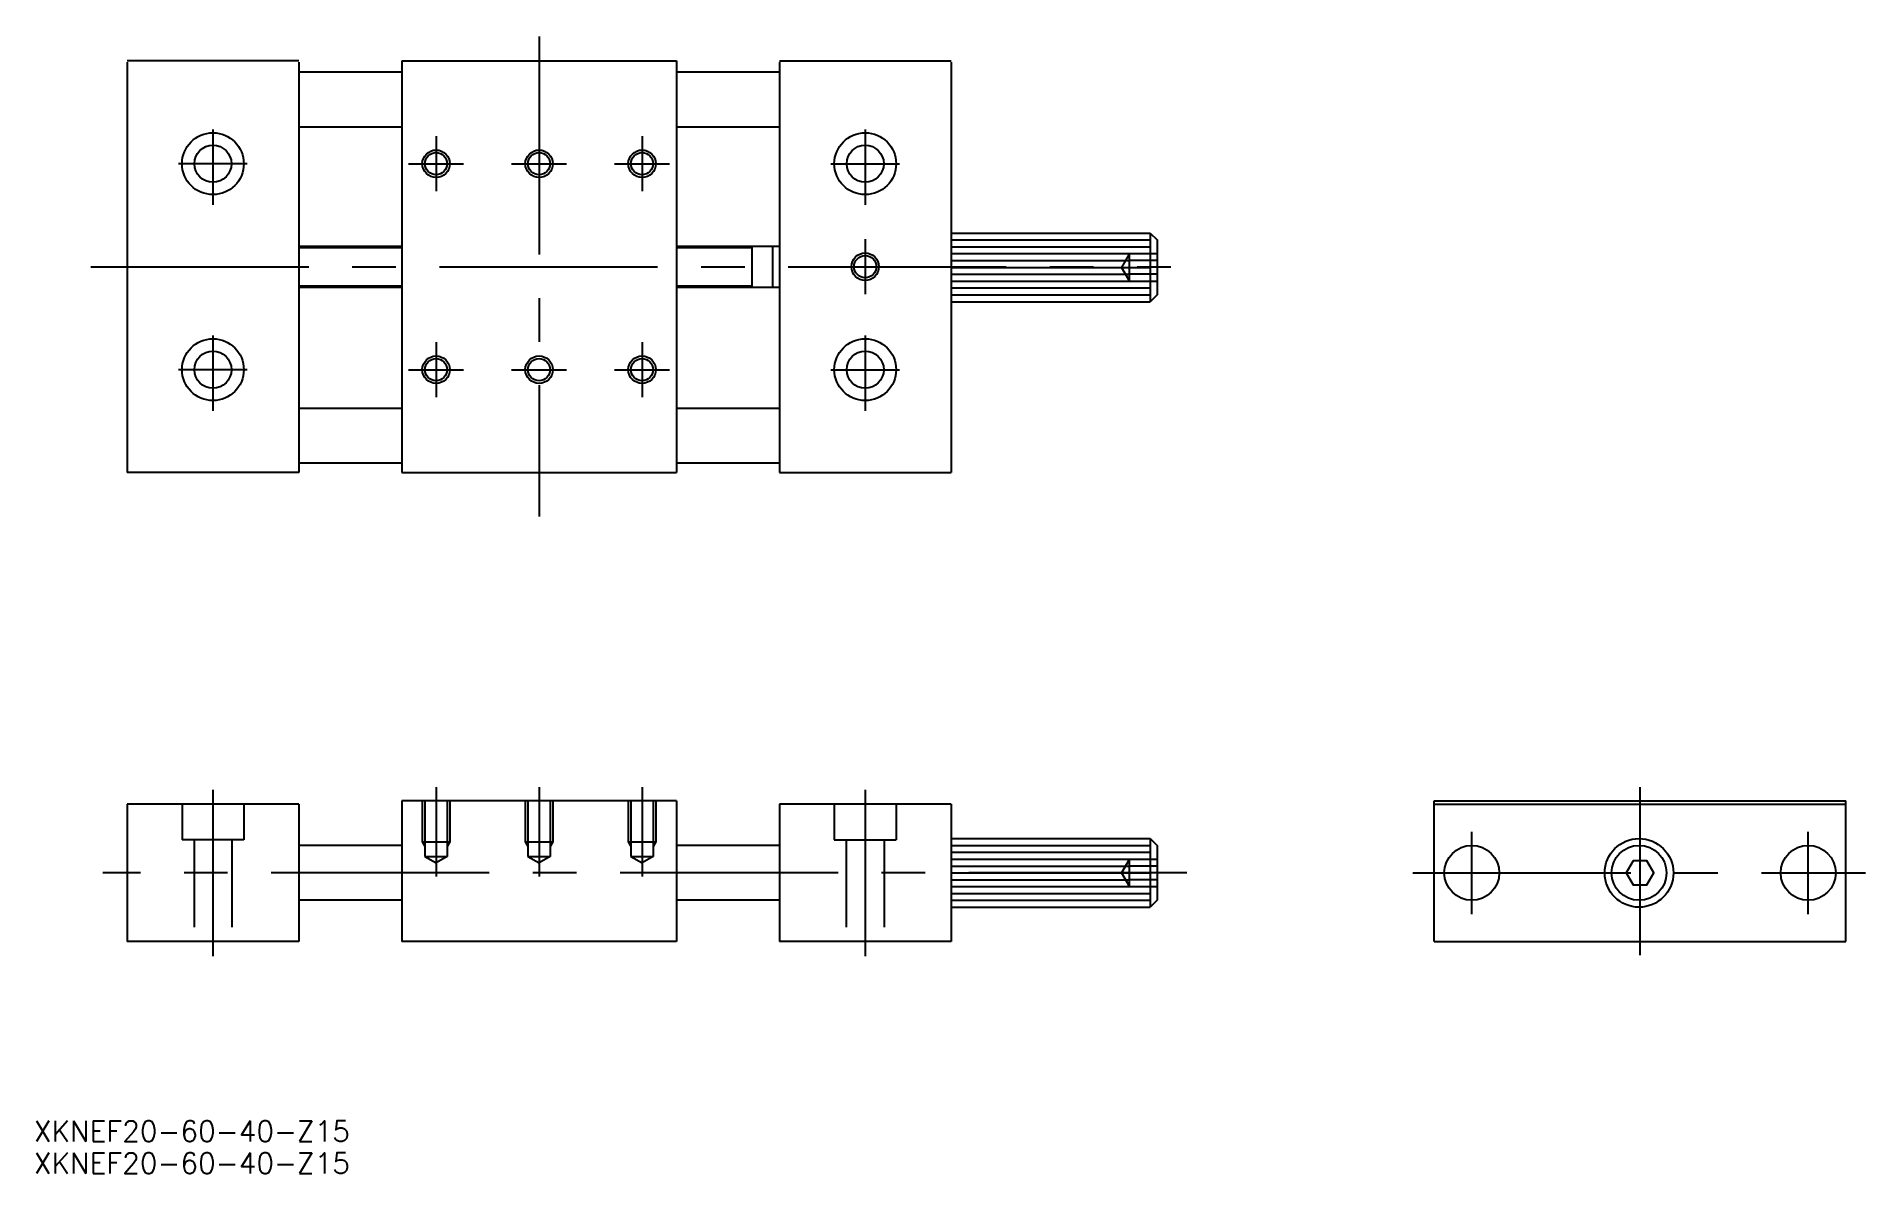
# Model space of a CAD drawing. Extents: x -73 to 193, y -132 to 34.
import ezdxf

# ---------------------------------------------------------------- set-up
doc = ezdxf.new("R2010")
doc.units = 0
doc.linetypes.add('CENTER', pattern=[50.8, 31.75, -6.35, 6.35, -6.35])
doc.linetypes.add('DASHED', pattern=[19.05, 12.7, -6.35])
doc.layers.get('0').update_dxf_attribs({"linetype": 'CONTINUOUS'})
doc.layers.add('CENTER', color=1, linetype='CENTER')
doc.styles.get("Standard").update_dxf_attribs({"font": 'txt.shx', "height": 3, "bigfont": 'bigfont.shx'})

# ---------------------------------------------------------------- blocks, each defined once
blk = doc.blocks.new('*U11')
at = {"color": 7, "linetype": 'CONTINUOUS'}
blk.add_text('XKNEF20-60-40-Z15', height=3, dxfattribs=at).set_placement((-73.57, -127.44))
blk = doc.blocks.new('*U12')
at = {"color": 7, "linetype": 'CONTINUOUS'}
blk.add_text('XKNEF20-60-40-Z15', height=3, dxfattribs=at).set_placement((-73.57, -132.08))

msp = doc.modelspace()

# ---------------------------------------------------------------- linework, layer by layer
at = {"color": 7, "linetype": 'CONTINUOUS'}
for p, q in [((-35, 30), (-60, 30)), ((-60, 29.81), (-60, -30)), ((-35, 29.81), (-35, -30)), ((-20, 30), (20, 30)), ((-20, 30), (-20, -30)), ((20, 30), (20, -30)), ((35, 30), (60, 30)), ((35, 29.81), (35, -30)), ((60, 29.81), (60, -30)), ((-35, 28.39), (-20, 28.39)), ((20, 28.39), (35, 28.39)), ((-35, 20.39), (-20, 20.39)), ((20, 20.39), (35, 20.39)), ((-35, 3), (-20, 3)), ((20, 3), (31, 3)), ((31, 3), (31, -3)), ((31, 3), (35, 3)), ((34, 3), (34, -3)), ((60, 4.9), (89, 4.9)), ((89, 4.9), (90, 3.9)), ((89, 4.9), (89, -5.1)), ((90, 3.9), (90, -4.1)), ((-35, -2.99), (-20, -2.99)), ((20, -3), (31, -3)), ((31, -3), (35, -3)), ((60, -5.1), (89, -5.1)), ((90, -4.1), (89, -5.1)), ((-35, -20.59), (-20, -20.59)), ((20, -20.59), (35, -20.59)), ((-35, -28.59), (-20, -28.59)), ((20, -28.59), (35, -28.59)), ((-35, -30), (-60, -30)), ((-20, -30), (20, -30)), ((35, -30), (60, -30)), ((-35, -78.3), (-60, -78.3)), ((-60, -78.3), (-60, -98.3)), ((-35, -78.3), (-35, -98.3)), ((20, -77.8), (-20, -77.8)), ((-20, -77.8), (-20, -98.3)), ((20, -77.8), (20, -98.3)), ((60, -78.3), (35, -78.3)), ((35, -78.3), (35, -98.3)), ((60, -78.3), (60, -98.3)), ((130.34, -77.8), (190.34, -77.8)), ((130.34, -98.3), (130.34, -77.8)), ((130.34, -78.3), (190.34, -78.3)), ((190.34, -98.3), (190.34, -77.8)), ((-20, -84.3), (-35, -84.3)), ((35, -84.3), (20, -84.3)), ((60, -83.3), (89, -83.3)), ((89, -83.3), (90, -84.3)), ((89, -83.3), (89, -93.3)), ((90, -84.3), (90, -92.3)), ((-20, -92.3), (-35, -92.3)), ((35, -92.3), (20, -92.3)), ((90, -92.3), (89, -93.3)), ((60, -93.3), (89, -93.3)), ((-35, -98.3), (-60, -98.3)), ((20, -98.3), (-20, -98.3)), ((60, -98.3), (35, -98.3)), ((130.34, -98.3), (190.34, -98.3))]:
    msp.add_line(p, q, dxfattribs=at)
at = {"color": 3, "linetype": 'CONTINUOUS'}
for p, q in [((-35, 2.8), (-20, 2.8)), ((20, 2.8), (31, 2.8)), ((60, 3.9), (89, 3.9)), ((60, 2.9), (89, 2.9)), ((60, 1.9), (86, 1.9)), ((60, 0.9), (86, 0.9)), ((60, -0.1), (89, -0.1)), ((60, -1.1), (86, -1.1)), ((60, -2.1), (86, -2.1)), ((-35, -2.79), (-20, -2.79)), ((20, -2.8), (31, -2.8)), ((60, -3.1), (89, -3.1)), ((60, -4.1), (89, -4.1)), ((-17, -77.8), (-17, -83.8)), ((-16.62, -77.8), (-16.62, -85.9)), ((-13.38, -77.8), (-13.38, -85.9)), ((-13, -77.8), (-13, -83.8)), ((-2, -77.8), (-2, -83.8)), ((-1.62, -77.8), (-1.62, -85.9)), ((1.62, -77.8), (1.62, -85.9)), ((2, -77.8), (2, -83.8)), ((13, -77.8), (13, -83.8)), ((13.38, -77.8), (13.38, -85.9)), ((16.62, -77.8), (16.62, -85.9)), ((17, -77.8), (17, -83.8)), ((-17, -83.8), (-13, -83.8)), ((-17, -83.8), (-16.62, -84.45)), ((-13, -83.8), (-13.38, -84.45)), ((-2, -83.8), (2, -83.8)), ((-2, -83.8), (-1.62, -84.45)), ((2, -83.8), (1.62, -84.45)), ((13, -83.8), (17, -83.8)), ((13, -83.8), (13.38, -84.45)), ((17, -83.8), (16.62, -84.45)), ((60, -84.3), (89, -84.3)), ((-16.62, -85.9), (-13.38, -85.9)), ((-16.62, -85.9), (-15, -86.83)), ((-13.38, -85.9), (-15, -86.83)), ((-1.62, -85.9), (1.62, -85.9)), ((-1.62, -85.9), (0, -86.83)), ((1.62, -85.9), (0, -86.83)), ((13.38, -85.9), (16.62, -85.9)), ((13.38, -85.9), (15, -86.83)), ((16.62, -85.9), (15, -86.83)), ((60, -85.3), (89, -85.3)), ((60, -86.3), (86, -86.3)), ((60, -87.3), (86, -87.3)), ((60, -88.3), (89, -88.3)), ((60, -89.3), (86, -89.3)), ((60, -90.3), (86, -90.3)), ((60, -91.3), (89, -91.3)), ((60, -92.3), (89, -92.3))]:
    msp.add_line(p, q, dxfattribs=at)
at = {"color": 3, "linetype": 'DASHED'}
for p, q in [((86, 1.9), (84.85, -0.1)), ((86, -2.1), (86, 1.9)), ((86, 1.9), (90, 1.9)), ((90, 0.9), (86, 0.9)), ((84.85, -0.1), (86, -2.1)), ((90, -1.1), (86, -1.1)), ((86, -2.1), (90, -2.1)), ((-52, -78.3), (-52, -83.5)), ((-43, -78.3), (-43, -83.5)), ((43, -78.3), (43, -83.5)), ((52, -78.3), (52, -83.5)), ((-43, -83.5), (-52, -83.5)), ((-50.25, -83.5), (-50.25, -98.3)), ((-44.75, -83.5), (-44.75, -98.3)), ((43, -83.5), (52, -83.5)), ((44.75, -83.5), (44.75, -98.3)), ((50.25, -83.5), (50.25, -98.3)), ((86, -86.3), (84.85, -88.3)), ((86, -90.3), (86, -86.3)), ((86, -86.3), (90, -86.3)), ((90, -87.3), (86, -87.3)), ((84.85, -88.3), (86, -90.3)), ((90, -89.3), (86, -89.3)), ((86, -90.3), (90, -90.3))]:
    msp.add_line(p, q, dxfattribs=at)
at = {"color": 7, "linetype": 'CONTINUOUS'}
msp.add_lwpolyline([(159.34, -86.56), (158.34, -88.3), (159.34, -90.03), (161.34, -90.03), (162.34, -88.3), (161.34, -86.56)], close=True, dxfattribs=at)
for centre, radius in [((-47.5, 15), 4.5), ((47.5, 15), 4.5), ((-47.5, 15), 2.7), ((-15, 15), 1.62), ((0, 15), 1.62), ((15, 15), 1.62), ((47.5, 15), 2.7), ((47.5, 0), 1.62), ((-47.5, -15), 4.5), ((47.5, -15), 4.5), ((-47.5, -15), 2.7), ((47.5, -15), 2.7), ((-15, -15), 1.62), ((0, -15), 1.62), ((15, -15), 1.62), ((135.84, -88.3), 4), ((160.2, -88.3), 5), ((160.2, -88.3), 4), ((184.84, -88.3), 4)]:
    msp.add_circle(centre, radius, dxfattribs=at)
at = {"color": 3, "linetype": 'CONTINUOUS'}
for centre in [(-15, 15), (0, 15), (15, 15), (47.5, 0), (-15, -15), (0, -15), (15, -15)]:
    msp.add_circle(centre, 2, dxfattribs=at)
at = {"layer": 'CENTER', "color": 1, "linetype": 'CENTER'}
for p, q in [((0, 33.52), (0, -36.38)), ((-47.5, 20), (-47.5, 9)), ((-15, 19), (-15, 11)), ((15, 19), (15, 11)), ((47.5, 20), (47.5, 9)), ((-42.5, 15), (-52.5, 15)), ((-19, 15), (-11, 15)), ((-4, 15), (4, 15)), ((11, 15), (19, 15)), ((42.5, 15), (52.5, 15)), ((47.5, 4), (47.5, -4)), ((-65.3, 0), (92.03, 0)), ((-47.5, -10), (-47.5, -21)), ((47.5, -10), (47.5, -21)), ((-15, -11), (-15, -19)), ((15, -11), (15, -19)), ((-42.5, -15), (-52.5, -15)), ((-19, -15), (-11, -15)), ((-4, -15), (4, -15)), ((11, -15), (19, -15)), ((42.5, -15), (52.5, -15)), ((-47.5, -76.18), (-47.5, -100.41)), ((-15, -75.8), (-15, -88.83)), ((0, -75.8), (0, -88.83)), ((15, -75.8), (15, -88.83)), ((47.5, -76.18), (47.5, -100.41)), ((160.34, -100.3), (160.34, -75.8)), ((135.84, -94.3), (135.84, -82.3)), ((184.84, -94.3), (184.84, -82.3)), ((94.34, -88.3), (-63.51, -88.3)), ((127.24, -88.3), (193.17, -88.3))]:
    msp.add_line(p, q, dxfattribs=at)

# ---------------------------------------------------------------- block references
at = {"color": 7, "linetype": 'CONTINUOUS'}
for name in ['*U11', '*U12']:
    msp.add_blockref(name, (0, 0), dxfattribs=at)

doc.saveas('drawing.dxf')
